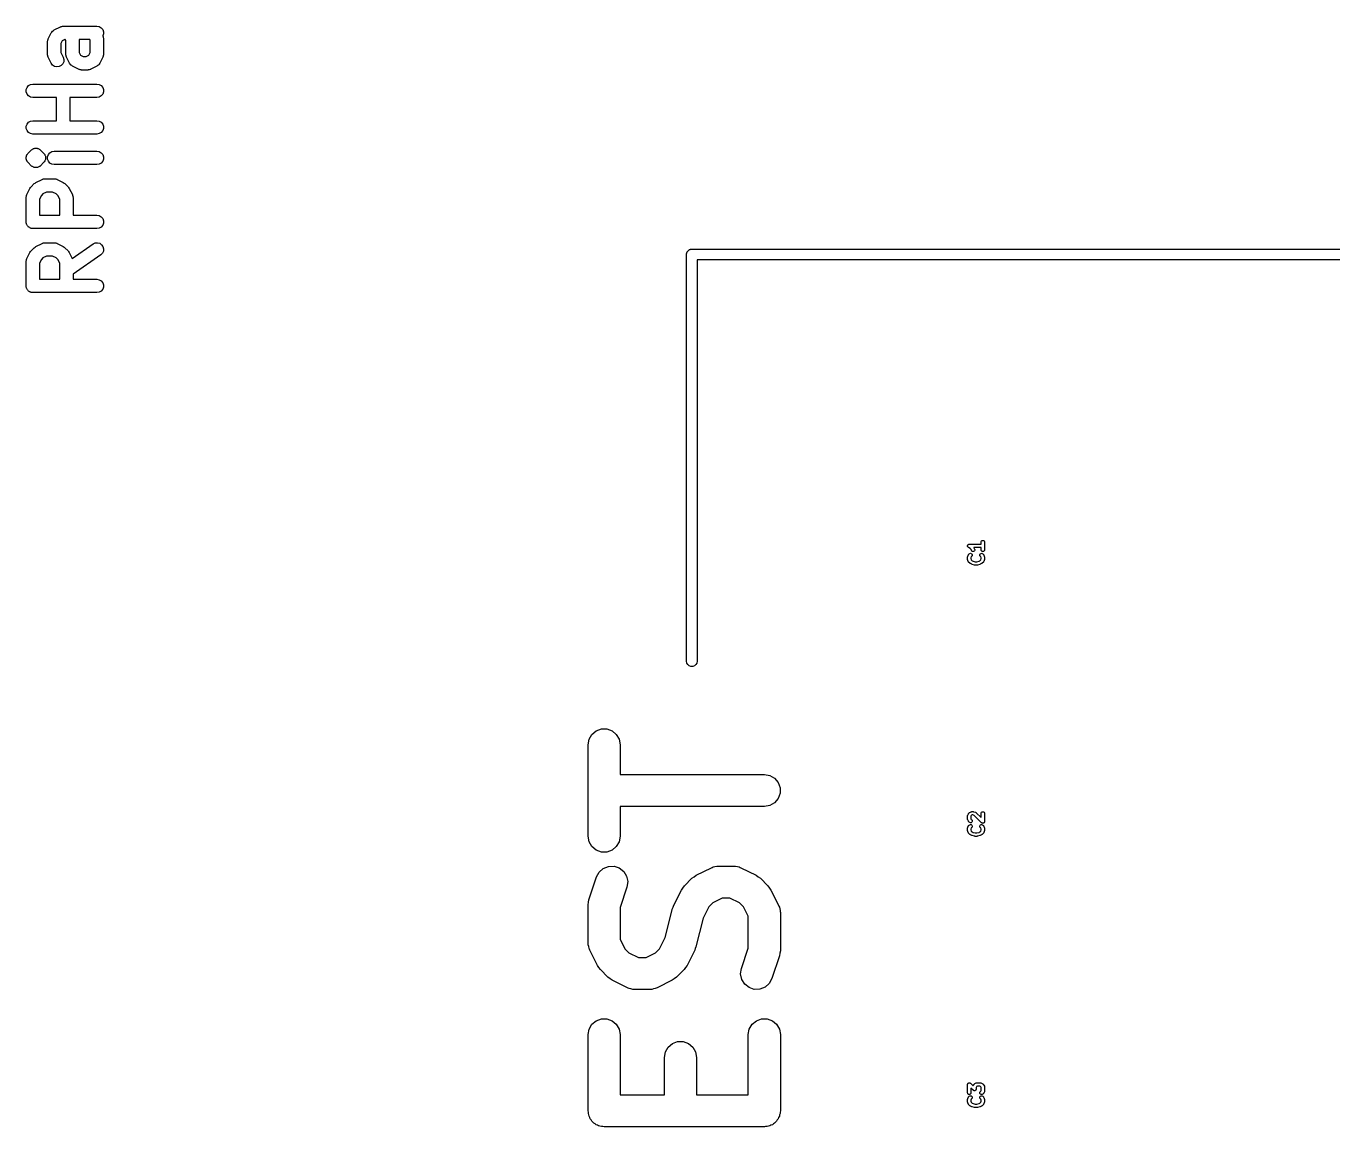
# Model space of a CAD drawing. Extents: x 93.8 to 153.2, y -121.7 to -73.6.
# Drawn here: x 96.64 to 108.87, y -110.41 to -100.1 of the extents above; entities that cross this region are included whole.
import ezdxf

# ---------------------------------------------------------------- set-up
doc = ezdxf.new("R2010")
doc.units = 0
doc.header["$MEASUREMENT"] = 0
doc.layers.add('BLACK', color=7, linetype='CONTINUOUS')

msp = doc.modelspace()

# ---------------------------------------------------------------- linework, layer by layer
at = {"layer": 'Black'}
for p, q in [((96.8435, -100.217), (96.8721, -100.16)), ((96.8721, -100.16), (96.8776, -100.153)), ((96.8776, -100.153), (96.8826, -100.145)), ((96.8826, -100.145), (96.884, -100.144)), ((96.884, -100.144), (96.885, -100.143)), ((96.885, -100.143), (96.8927, -100.138)), ((96.8927, -100.138), (96.9, -100.132)), ((96.9, -100.132), (96.9572, -100.104)), ((96.9572, -100.104), (96.9606, -100.103)), ((96.9606, -100.103), (96.9638, -100.101)), ((96.9638, -100.101), (96.971, -100.099)), ((96.971, -100.099), (96.978, -100.097)), ((96.978, -100.097), (96.9816, -100.098)), ((96.9816, -100.098), (96.9851, -100.097)), ((96.9851, -100.097), (97.2994, -100.097)), ((97.2994, -100.097), (97.3208, -100.101)), ((97.3208, -100.101), (97.3396, -100.112)), ((97.3396, -100.112), (97.3536, -100.128)), ((97.3536, -100.128), (97.361, -100.149)), ((97.361, -100.17), (97.3547, -100.187)), ((97.3547, -100.187), (97.3553, -100.189)), ((97.3553, -100.189), (97.3564, -100.192)), ((97.3564, -100.192), (97.3582, -100.195)), ((97.3582, -100.195), (97.3594, -100.202)), ((97.3594, -100.202), (97.3615, -100.209)), ((97.361, -100.149), (97.361, -100.17)), ((96.8369, -100.245), (96.8376, -100.242)), ((96.8369, -100.359), (96.8369, -100.245)), ((96.8373, -100.238), (96.8394, -100.231)), ((96.8376, -100.242), (96.8373, -100.238)), ((96.8394, -100.231), (96.8407, -100.224)), ((96.8407, -100.224), (96.8425, -100.221)), ((96.8425, -100.221), (96.8435, -100.217)), ((96.9746, -100.235), (96.9619, -100.26)), ((96.9619, -100.26), (96.9619, -100.345)), ((96.9999, -100.222), (96.9746, -100.235)), ((97.0037, -100.222), (96.9999, -100.222)), ((97.0084, -100.231), (97.0037, -100.222)), ((97.0084, -100.359), (97.0084, -100.231)), ((97.1334, -100.222), (97.1334, -100.345)), ((97.2322, -100.222), (97.1334, -100.222)), ((97.2369, -100.231), (97.2322, -100.222)), ((97.2369, -100.345), (97.2369, -100.231)), ((97.3615, -100.209), (97.3613, -100.213)), ((97.3613, -100.213), (97.3619, -100.217)), ((97.3619, -100.217), (97.3619, -100.359)), ((96.8376, -100.363), (96.8369, -100.359)), ((96.8373, -100.367), (96.8376, -100.363)), ((96.8394, -100.374), (96.8373, -100.367)), ((96.8407, -100.381), (96.8394, -100.374)), ((96.8425, -100.384), (96.8407, -100.381)), ((96.8435, -100.387), (96.8425, -100.384)), ((96.8721, -100.445), (96.8435, -100.387)), ((96.885, -100.462), (96.8721, -100.445)), ((96.9619, -100.345), (96.9839, -100.389)), ((96.9802, -100.451), (96.9652, -100.467)), ((96.9888, -100.431), (96.9802, -100.451)), ((96.9839, -100.389), (96.9901, -100.409)), ((96.9901, -100.409), (96.9888, -100.431)), ((97.009, -100.363), (97.0084, -100.359)), ((97.0088, -100.367), (97.009, -100.363)), ((97.0109, -100.374), (97.0088, -100.367)), ((97.0121, -100.381), (97.0109, -100.374)), ((97.0139, -100.384), (97.0121, -100.381)), ((97.015, -100.387), (97.0139, -100.384)), ((97.0435, -100.445), (97.015, -100.387)), ((97.049, -100.452), (97.0435, -100.445)), ((97.1334, -100.345), (97.146, -100.37)), ((97.146, -100.37), (97.1713, -100.383)), ((97.1713, -100.383), (97.199, -100.383)), ((97.199, -100.383), (97.2243, -100.37)), ((97.2243, -100.37), (97.2369, -100.345)), ((97.3268, -100.445), (97.3213, -100.452)), ((97.3553, -100.387), (97.3268, -100.445)), ((97.3564, -100.384), (97.3553, -100.387)), ((97.3582, -100.381), (97.3564, -100.384)), ((97.3594, -100.374), (97.3582, -100.381)), ((97.3615, -100.367), (97.3594, -100.374)), ((97.3619, -100.359), (97.3613, -100.363)), ((97.3613, -100.363), (97.3615, -100.367)), ((96.9031, -100.474), (96.885, -100.462)), ((96.9243, -100.479), (96.9031, -100.474)), ((96.9458, -100.476), (96.9243, -100.479)), ((96.9652, -100.467), (96.9458, -100.476)), ((97.054, -100.46), (97.049, -100.452)), ((97.0554, -100.461), (97.054, -100.46)), ((97.0565, -100.462), (97.0554, -100.461)), ((97.0641, -100.467), (97.0565, -100.462)), ((97.0715, -100.472), (97.0641, -100.467)), ((97.1286, -100.501), (97.0715, -100.472)), ((97.1321, -100.502), (97.1286, -100.501)), ((97.1352, -100.504), (97.1321, -100.502)), ((97.1424, -100.505), (97.1352, -100.504)), ((97.1494, -100.507), (97.1424, -100.505)), ((97.153, -100.507), (97.1494, -100.507)), ((97.1566, -100.508), (97.153, -100.507)), ((97.2137, -100.508), (97.1566, -100.508)), ((97.2173, -100.507), (97.2137, -100.508)), ((97.2209, -100.507), (97.2173, -100.507)), ((97.2279, -100.505), (97.2209, -100.507)), ((97.2351, -100.504), (97.2279, -100.505)), ((97.2382, -100.502), (97.2351, -100.504)), ((97.2417, -100.501), (97.2382, -100.502)), ((97.2988, -100.472), (97.2417, -100.501)), ((97.3062, -100.467), (97.2988, -100.472)), ((97.3138, -100.462), (97.3062, -100.467)), ((97.3149, -100.461), (97.3138, -100.462)), ((97.3162, -100.46), (97.3149, -100.461)), ((97.3213, -100.452), (97.3162, -100.46)), ((96.6379, -100.691), (96.6453, -100.671)), ((96.6379, -100.713), (96.6379, -100.691)), ((96.6453, -100.671), (96.6593, -100.654)), ((96.6593, -100.654), (96.6781, -100.644)), ((96.6781, -100.644), (96.6994, -100.64)), ((96.6994, -100.64), (97.2994, -100.64)), ((97.2994, -100.64), (97.3208, -100.644)), ((97.3208, -100.644), (97.3396, -100.654)), ((97.3396, -100.654), (97.3536, -100.671)), ((97.3536, -100.671), (97.361, -100.691)), ((97.361, -100.691), (97.361, -100.713)), ((96.6453, -100.734), (96.6379, -100.713)), ((96.6593, -100.75), (96.6453, -100.734)), ((96.6781, -100.761), (96.6593, -100.75)), ((96.6994, -100.765), (96.6781, -100.761)), ((96.9226, -100.765), (96.6994, -100.765)), ((96.9226, -100.983), (96.9226, -100.765)), ((97.2994, -100.765), (97.0476, -100.765)), ((97.0476, -100.765), (97.0476, -100.983)), ((97.3208, -100.761), (97.2994, -100.765)), ((97.3396, -100.75), (97.3208, -100.761)), ((97.3536, -100.734), (97.3396, -100.75)), ((97.361, -100.713), (97.3536, -100.734)), ((96.6379, -101.034), (96.6453, -101.014)), ((96.6379, -101.056), (96.6379, -101.034)), ((96.6453, -101.076), (96.6379, -101.056)), ((96.6453, -101.014), (96.6593, -100.997)), ((96.6593, -100.997), (96.6781, -100.986)), ((96.6781, -100.986), (96.6994, -100.983)), ((96.6994, -100.983), (96.9226, -100.983)), ((97.0476, -100.983), (97.2994, -100.983)), ((97.2994, -100.983), (97.3208, -100.986)), ((97.3208, -100.986), (97.3396, -100.997)), ((97.3396, -100.997), (97.3536, -101.014)), ((97.3536, -101.014), (97.361, -101.034)), ((97.361, -101.056), (97.3536, -101.076)), ((97.361, -101.034), (97.361, -101.056)), ((96.6593, -101.093), (96.6453, -101.076)), ((96.6781, -101.104), (96.6593, -101.093)), ((96.6994, -101.108), (96.6781, -101.104)), ((97.2994, -101.108), (96.6994, -101.108)), ((97.3208, -101.104), (97.2994, -101.108)), ((97.3396, -101.093), (97.3208, -101.104)), ((97.3536, -101.076), (97.3396, -101.093)), ((96.6414, -101.31), (96.6428, -101.304)), ((96.6428, -101.304), (96.6444, -101.302)), ((96.6444, -101.302), (96.6453, -101.3)), ((96.6453, -101.3), (96.6471, -101.297)), ((96.6471, -101.297), (96.6482, -101.295)), ((96.6482, -101.295), (96.6521, -101.291)), ((96.6521, -101.291), (96.6552, -101.287)), ((96.6552, -101.287), (96.6838, -101.258)), ((96.6838, -101.258), (96.6883, -101.255)), ((96.6883, -101.255), (96.6922, -101.251)), ((96.6922, -101.251), (96.6971, -101.249)), ((96.6971, -101.249), (96.7016, -101.246)), ((96.7016, -101.246), (96.7069, -101.244)), ((96.7069, -101.244), (96.7118, -101.242)), ((96.7118, -101.242), (96.7173, -101.241)), ((96.7173, -101.241), (96.7226, -101.24)), ((96.7226, -101.24), (96.728, -101.241)), ((96.728, -101.241), (96.7334, -101.24)), ((96.7334, -101.24), (96.7387, -101.241)), ((96.7387, -101.241), (96.7442, -101.242)), ((96.7442, -101.242), (96.7491, -101.244)), ((96.7491, -101.244), (96.7544, -101.246)), ((96.7544, -101.246), (96.7589, -101.249)), ((96.7589, -101.249), (96.7638, -101.251)), ((96.7638, -101.251), (96.7677, -101.255)), ((96.7677, -101.255), (96.7722, -101.258)), ((96.7722, -101.258), (96.8008, -101.287)), ((96.8008, -101.287), (96.8039, -101.291)), ((96.8039, -101.291), (96.8078, -101.295)), ((96.8078, -101.295), (96.8089, -101.297)), ((96.8089, -101.297), (96.8107, -101.3)), ((96.8107, -101.3), (96.8116, -101.302)), ((96.8116, -101.302), (96.8132, -101.304)), ((96.8132, -101.304), (96.8146, -101.31)), ((96.8379, -101.32), (96.8453, -101.3)), ((96.8453, -101.3), (96.8593, -101.283)), ((96.8593, -101.283), (96.8781, -101.272)), ((96.8781, -101.272), (96.8994, -101.268)), ((96.8994, -101.268), (97.2994, -101.268)), ((97.2994, -101.268), (97.3208, -101.272)), ((97.3208, -101.272), (97.3396, -101.283)), ((97.3396, -101.283), (97.3536, -101.3)), ((97.3536, -101.3), (97.361, -101.32)), ((96.6372, -101.325), (96.6379, -101.323)), ((96.6376, -101.331), (96.6372, -101.325)), ((96.6372, -101.336), (96.6376, -101.331)), ((96.6379, -101.339), (96.6372, -101.336)), ((96.6379, -101.32), (96.6388, -101.317)), ((96.6379, -101.323), (96.6379, -101.32)), ((96.6379, -101.342), (96.6379, -101.339)), ((96.6388, -101.344), (96.6379, -101.342)), ((96.6388, -101.317), (96.6391, -101.315)), ((96.6391, -101.347), (96.6388, -101.344)), ((96.6391, -101.315), (96.6414, -101.31)), ((96.6414, -101.352), (96.6391, -101.347)), ((96.6428, -101.357), (96.6414, -101.352)), ((96.6444, -101.36), (96.6428, -101.357)), ((96.6453, -101.362), (96.6444, -101.36)), ((96.6471, -101.364), (96.6453, -101.362)), ((96.6482, -101.367), (96.6471, -101.364)), ((96.6521, -101.371), (96.6482, -101.367)), ((96.6552, -101.375), (96.6521, -101.371)), ((96.6838, -101.404), (96.6552, -101.375)), ((96.6883, -101.407), (96.6838, -101.404)), ((96.6922, -101.411), (96.6883, -101.407)), ((96.6971, -101.413), (96.6922, -101.411)), ((96.7016, -101.416), (96.6971, -101.413)), ((96.7069, -101.417), (96.7016, -101.416)), ((96.7118, -101.42), (96.7069, -101.417)), ((96.7173, -101.42), (96.7118, -101.42)), ((96.7226, -101.422), (96.7173, -101.42)), ((96.728, -101.421), (96.7226, -101.422)), ((96.7334, -101.422), (96.728, -101.421)), ((96.7387, -101.42), (96.7334, -101.422)), ((96.7442, -101.42), (96.7387, -101.42)), ((96.7491, -101.417), (96.7442, -101.42)), ((96.7544, -101.416), (96.7491, -101.417)), ((96.7589, -101.413), (96.7544, -101.416)), ((96.7638, -101.411), (96.7589, -101.413)), ((96.7677, -101.407), (96.7638, -101.411)), ((96.7722, -101.404), (96.7677, -101.407)), ((96.8008, -101.375), (96.7722, -101.404)), ((96.8039, -101.371), (96.8008, -101.375)), ((96.8078, -101.367), (96.8039, -101.371)), ((96.8089, -101.364), (96.8078, -101.367)), ((96.8107, -101.362), (96.8089, -101.364)), ((96.8116, -101.36), (96.8107, -101.362)), ((96.8132, -101.357), (96.8116, -101.36)), ((96.8146, -101.352), (96.8132, -101.357)), ((96.8146, -101.31), (96.8169, -101.315)), ((96.8169, -101.347), (96.8146, -101.352)), ((96.8169, -101.315), (96.8172, -101.317)), ((96.8172, -101.344), (96.8169, -101.347)), ((96.8172, -101.317), (96.8181, -101.32)), ((96.8181, -101.342), (96.8172, -101.344)), ((96.8181, -101.32), (96.8181, -101.323)), ((96.8181, -101.323), (96.8188, -101.325)), ((96.8188, -101.336), (96.8181, -101.339)), ((96.8181, -101.339), (96.8181, -101.342)), ((96.8188, -101.325), (96.8184, -101.331)), ((96.8184, -101.331), (96.8188, -101.336)), ((96.8379, -101.342), (96.8379, -101.32)), ((96.8453, -101.362), (96.8379, -101.342)), ((96.8593, -101.379), (96.8453, -101.362)), ((96.8781, -101.39), (96.8593, -101.379)), ((96.8994, -101.393), (96.8781, -101.39)), ((97.2994, -101.393), (96.8994, -101.393)), ((97.3208, -101.39), (97.2994, -101.393)), ((97.3396, -101.379), (97.3208, -101.39)), ((97.3536, -101.362), (97.3396, -101.379)), ((97.361, -101.342), (97.3536, -101.362)), ((97.361, -101.32), (97.361, -101.342)), ((96.7286, -101.561), (96.7858, -101.532)), ((96.7858, -101.532), (96.7892, -101.531)), ((96.7892, -101.531), (96.7923, -101.529)), ((96.7923, -101.529), (96.7996, -101.528)), ((96.7996, -101.528), (96.8066, -101.526)), ((96.8066, -101.526), (96.8102, -101.526)), ((96.8102, -101.526), (96.8137, -101.526)), ((96.8137, -101.526), (96.8994, -101.526)), ((96.8994, -101.526), (96.903, -101.526)), ((96.903, -101.526), (96.9066, -101.526)), ((96.9066, -101.526), (96.9136, -101.528)), ((96.9136, -101.528), (96.9208, -101.529)), ((96.9208, -101.529), (96.9239, -101.531)), ((96.9239, -101.531), (96.9274, -101.532)), ((96.9274, -101.532), (96.9845, -101.561)), ((96.6425, -101.678), (96.6435, -101.674)), ((96.6435, -101.674), (96.6721, -101.617)), ((96.6721, -101.617), (96.6781, -101.609)), ((96.6781, -101.609), (96.6838, -101.601)), ((96.6838, -101.601), (96.7124, -101.572)), ((96.7124, -101.572), (96.7206, -101.567)), ((96.7206, -101.567), (96.7286, -101.561)), ((96.7936, -101.668), (96.7794, -101.682)), ((96.8285, -101.651), (96.7936, -101.668)), ((96.8847, -101.651), (96.8285, -101.651)), ((96.9196, -101.668), (96.8847, -101.651)), ((96.9338, -101.682), (96.9196, -101.668)), ((96.9845, -101.561), (96.9926, -101.567)), ((96.9926, -101.567), (97.0008, -101.572)), ((97.0008, -101.572), (97.0293, -101.601)), ((97.0293, -101.601), (97.0351, -101.609)), ((97.0351, -101.609), (97.041, -101.617)), ((97.041, -101.617), (97.0696, -101.674)), ((97.0696, -101.674), (97.0706, -101.678)), ((96.6369, -101.702), (96.6376, -101.699)), ((96.6369, -101.931), (96.6369, -101.702)), ((96.6373, -101.695), (96.6394, -101.688)), ((96.6376, -101.699), (96.6373, -101.695)), ((96.6394, -101.688), (96.6407, -101.681)), ((96.6407, -101.681), (96.6425, -101.678)), ((96.7794, -101.682), (96.7619, -101.717)), ((96.7619, -101.717), (96.7619, -101.868)), ((96.9512, -101.717), (96.9338, -101.682)), ((96.9512, -101.868), (96.9512, -101.717)), ((97.0706, -101.678), (97.0724, -101.681)), ((97.0724, -101.681), (97.0737, -101.688)), ((97.0737, -101.688), (97.0758, -101.695)), ((97.0758, -101.695), (97.0756, -101.699)), ((97.0756, -101.699), (97.0762, -101.702)), ((97.0762, -101.702), (97.0762, -101.868)), ((96.7619, -101.868), (96.9512, -101.868)), ((97.0762, -101.868), (97.2994, -101.868)), ((97.2994, -101.868), (97.3208, -101.872)), ((97.3208, -101.872), (97.3396, -101.883)), ((97.3396, -101.883), (97.3536, -101.9)), ((97.3536, -101.9), (97.361, -101.92)), ((97.361, -101.92), (97.361, -101.942)), ((96.6379, -101.936), (96.6369, -101.931)), ((96.6379, -101.942), (96.6379, -101.936)), ((96.6397, -101.947), (96.6379, -101.942)), ((96.6407, -101.952), (96.6397, -101.947)), ((96.6434, -101.957), (96.6407, -101.952)), ((96.6453, -101.962), (96.6434, -101.957)), ((96.6488, -101.966), (96.6453, -101.962)), ((96.6516, -101.971), (96.6488, -101.966)), ((96.6557, -101.975), (96.6516, -101.971)), ((96.6593, -101.979), (96.6557, -101.975)), ((96.664, -101.981), (96.6593, -101.979)), ((96.6682, -101.985), (96.664, -101.981)), ((96.6733, -101.987), (96.6682, -101.985)), ((96.6781, -101.99), (96.6733, -101.987)), ((96.6834, -101.991), (96.6781, -101.99)), ((96.6886, -101.992), (96.6834, -101.991)), ((96.694, -101.992), (96.6886, -101.992)), ((96.6994, -101.993), (96.694, -101.992)), ((97.2994, -101.993), (96.6994, -101.993)), ((97.3208, -101.99), (97.2994, -101.993)), ((97.3396, -101.979), (97.3208, -101.99)), ((97.3536, -101.962), (97.3396, -101.979)), ((97.361, -101.942), (97.3536, -101.962)), ((96.7206, -102.167), (96.7286, -102.161)), ((96.7286, -102.161), (96.7858, -102.132)), ((96.7858, -102.132), (96.7892, -102.131)), ((96.7892, -102.131), (96.7923, -102.129)), ((96.7923, -102.129), (96.7996, -102.128)), ((96.7996, -102.128), (96.8066, -102.126)), ((96.8066, -102.126), (96.8102, -102.126)), ((96.8102, -102.126), (96.8137, -102.126)), ((96.8137, -102.126), (96.8994, -102.126)), ((96.8994, -102.126), (96.903, -102.126)), ((96.903, -102.126), (96.9066, -102.126)), ((96.9066, -102.126), (96.9136, -102.128)), ((96.9136, -102.128), (96.9208, -102.129)), ((96.9208, -102.129), (96.9239, -102.131)), ((96.9239, -102.131), (96.9274, -102.132)), ((96.9274, -102.132), (96.9845, -102.161)), ((96.9845, -102.161), (96.9926, -102.167)), ((97.069, -102.273), (97.2636, -102.137)), ((97.2636, -102.137), (97.2833, -102.128)), ((97.2833, -102.128), (97.3049, -102.126)), ((97.3049, -102.126), (97.3259, -102.131)), ((97.3259, -102.131), (97.3436, -102.144)), ((97.3436, -102.144), (97.3561, -102.162)), ((97.3561, -102.162), (97.3617, -102.183)), ((96.6394, -102.288), (96.6407, -102.281)), ((96.6407, -102.281), (96.6425, -102.278)), ((96.6425, -102.278), (96.6435, -102.274)), ((96.6435, -102.274), (96.6721, -102.217)), ((96.6721, -102.217), (96.6781, -102.209)), ((96.6781, -102.209), (96.6838, -102.201)), ((96.6838, -102.201), (96.7124, -102.172)), ((96.7124, -102.172), (96.7206, -102.167)), ((96.7794, -102.282), (96.7619, -102.317)), ((96.7936, -102.268), (96.7794, -102.282)), ((96.8285, -102.251), (96.7936, -102.268)), ((96.8847, -102.251), (96.8285, -102.251)), ((96.9196, -102.268), (96.8847, -102.251)), ((96.9338, -102.282), (96.9196, -102.268)), ((96.9512, -102.317), (96.9338, -102.282)), ((96.9926, -102.167), (97.0008, -102.172)), ((97.0008, -102.172), (97.0293, -102.201)), ((97.0293, -102.201), (97.0351, -102.209)), ((97.0351, -102.209), (97.041, -102.217)), ((97.041, -102.217), (97.069, -102.273)), ((97.3353, -102.239), (97.0762, -102.421)), ((97.3506, -102.224), (97.3353, -102.239)), ((97.3598, -102.204), (97.3506, -102.224)), ((97.3617, -102.183), (97.3598, -102.204)), ((102.82, -102.235), (102.821, -102.231)), ((102.82, -106.045), (102.82, -102.235)), ((102.821, -102.226), (102.822, -102.222)), ((102.821, -102.231), (102.821, -102.226)), ((102.822, -102.222), (102.823, -102.218)), ((102.823, -102.218), (102.825, -102.214)), ((102.825, -102.214), (102.827, -102.21)), ((102.827, -102.21), (102.83, -102.207)), ((102.83, -102.207), (102.832, -102.203)), ((102.832, -102.203), (102.835, -102.2)), ((102.835, -102.2), (102.838, -102.197)), ((102.838, -102.197), (102.842, -102.195)), ((102.842, -102.195), (102.845, -102.192)), ((102.845, -102.192), (102.849, -102.19)), ((102.849, -102.19), (102.853, -102.188)), ((102.853, -102.188), (102.857, -102.187)), ((102.857, -102.187), (102.861, -102.186)), ((102.861, -102.186), (102.866, -102.186)), ((102.866, -102.186), (102.87, -102.185)), ((102.87, -102.185), (130.175, -102.185)), ((130.125, -102.285), (102.92, -102.285)), ((102.92, -102.285), (102.92, -106.045)), ((96.6369, -102.302), (96.6376, -102.299)), ((96.6369, -102.531), (96.6369, -102.302)), ((96.6373, -102.295), (96.6394, -102.288)), ((96.6376, -102.299), (96.6373, -102.295)), ((96.7619, -102.317), (96.7619, -102.468)), ((96.9512, -102.468), (96.9512, -102.317)), ((96.6379, -102.536), (96.6369, -102.531)), ((96.7619, -102.468), (96.9512, -102.468)), ((97.0762, -102.421), (97.0762, -102.468)), ((97.0762, -102.468), (97.2994, -102.468)), ((97.2994, -102.468), (97.3208, -102.472)), ((97.3208, -102.472), (97.3396, -102.483)), ((97.3396, -102.483), (97.3536, -102.5)), ((97.3536, -102.5), (97.361, -102.52)), ((97.361, -102.52), (97.361, -102.542)), ((96.6379, -102.542), (96.6379, -102.536)), ((96.6397, -102.547), (96.6379, -102.542)), ((96.6407, -102.552), (96.6397, -102.547)), ((96.6434, -102.557), (96.6407, -102.552)), ((96.6453, -102.562), (96.6434, -102.557)), ((96.6488, -102.566), (96.6453, -102.562)), ((96.6516, -102.571), (96.6488, -102.566)), ((96.6557, -102.575), (96.6516, -102.571)), ((96.6593, -102.579), (96.6557, -102.575)), ((96.664, -102.581), (96.6593, -102.579)), ((96.6682, -102.585), (96.664, -102.581)), ((96.6733, -102.587), (96.6682, -102.585)), ((96.6781, -102.59), (96.6733, -102.587)), ((96.6834, -102.591), (96.6781, -102.59)), ((96.6886, -102.592), (96.6834, -102.591)), ((96.694, -102.592), (96.6886, -102.592)), ((96.6994, -102.593), (96.694, -102.592)), ((97.2994, -102.593), (96.6994, -102.593)), ((97.3208, -102.59), (97.2994, -102.593)), ((97.3396, -102.579), (97.3208, -102.59)), ((97.3536, -102.562), (97.3396, -102.579)), ((97.361, -102.542), (97.3536, -102.562)), ((105.452, -104.961), (105.453, -104.959)), ((105.452, -104.963), (105.452, -104.961)), ((105.452, -104.964), (105.452, -104.963)), ((105.452, -104.966), (105.452, -104.964)), ((105.452, -104.964), (105.452, -104.964)), ((105.452, -104.968), (105.452, -104.966)), ((105.452, -104.969), (105.452, -104.968)), ((105.452, -104.97), (105.452, -104.969)), ((105.453, -104.972), (105.452, -104.97)), ((105.453, -104.959), (105.453, -104.958)), ((105.453, -104.958), (105.454, -104.958)), ((105.454, -104.973), (105.453, -104.972)), ((105.454, -104.958), (105.455, -104.956)), ((105.454, -104.974), (105.454, -104.973)), ((105.455, -104.975), (105.454, -104.974)), ((105.455, -104.956), (105.456, -104.955)), ((105.456, -104.976), (105.455, -104.975)), ((105.456, -104.955), (105.457, -104.954)), ((105.457, -104.978), (105.456, -104.976)), ((105.457, -104.953), (105.459, -104.952)), ((105.457, -104.954), (105.457, -104.953)), ((105.458, -104.978), (105.457, -104.978)), ((105.459, -104.979), (105.458, -104.978)), ((105.459, -104.952), (105.46, -104.951)), ((105.46, -104.951), (105.461, -104.951)), ((105.461, -104.951), (105.462, -104.951)), ((105.462, -104.951), (105.464, -104.95)), ((105.464, -104.95), (105.466, -104.95)), ((105.466, -104.95), (105.467, -104.95)), ((105.467, -104.95), (105.467, -104.95)), ((105.467, -104.95), (105.579, -104.95)), ((105.579, -104.929), (105.58, -104.924)), ((105.579, -104.95), (105.579, -104.929)), ((105.58, -104.924), (105.582, -104.919)), ((105.582, -104.919), (105.587, -104.915)), ((105.587, -104.915), (105.592, -104.914)), ((105.592, -104.914), (105.597, -104.914)), ((105.597, -104.914), (105.602, -104.915)), ((105.602, -104.915), (105.607, -104.919)), ((105.607, -104.919), (105.609, -104.924)), ((105.609, -104.924), (105.61, -104.929)), ((105.61, -104.929), (105.61, -105.002)), ((105.452, -105.069), (105.458, -105.051)), ((105.452, -105.072), (105.452, -105.069)), ((105.452, -105.074), (105.452, -105.072)), ((105.452, -105.086), (105.452, -105.074)), ((105.452, -105.089), (105.452, -105.086)), ((105.452, -105.091), (105.452, -105.089)), ((105.458, -105.11), (105.452, -105.091)), ((105.458, -105.051), (105.459, -105.05)), ((105.475, -104.99), (105.459, -104.979)), ((105.459, -105.05), (105.46, -105.048)), ((105.459, -105.05), (105.459, -105.05)), ((105.46, -105.048), (105.461, -105.046)), ((105.461, -105.046), (105.462, -105.046)), ((105.462, -105.045), (105.468, -105.039)), ((105.462, -105.046), (105.462, -105.045)), ((105.468, -105.039), (105.473, -105.036)), ((105.473, -105.036), (105.478, -105.034)), ((105.485, -104.999), (105.475, -104.99)), ((105.478, -105.034), (105.484, -105.035)), ((105.487, -105.065), (105.483, -105.077)), ((105.483, -105.077), (105.483, -105.084)), ((105.483, -105.084), (105.487, -105.096)), ((105.484, -105.035), (105.489, -105.037)), ((105.49, -105.009), (105.485, -104.999)), ((105.491, -105.061), (105.487, -105.065)), ((105.487, -105.096), (105.495, -105.104)), ((105.489, -105.037), (105.493, -105.041)), ((105.493, -105.013), (105.49, -105.009)), ((105.494, -105.057), (105.491, -105.061)), ((105.497, -105.016), (105.493, -105.013)), ((105.493, -105.041), (105.495, -105.046)), ((105.495, -105.052), (105.494, -105.057)), ((105.495, -105.046), (105.495, -105.052)), ((105.503, -105.018), (105.497, -105.016)), ((105.508, -105.017), (105.503, -105.018)), ((105.513, -105.015), (105.508, -105.017)), ((105.579, -104.981), (105.511, -104.981)), ((105.511, -104.981), (105.512, -104.983)), ((105.512, -104.983), (105.518, -104.995)), ((105.517, -105.011), (105.513, -105.015)), ((105.519, -105.005), (105.517, -105.011)), ((105.518, -104.995), (105.52, -105)), ((105.52, -105), (105.519, -105.005)), ((105.567, -105.046), (105.569, -105.041)), ((105.567, -105.052), (105.567, -105.046)), ((105.568, -105.057), (105.567, -105.052)), ((105.567, -105.104), (105.575, -105.096)), ((105.571, -105.061), (105.568, -105.057)), ((105.569, -105.041), (105.573, -105.037)), ((105.575, -105.065), (105.571, -105.061)), ((105.573, -105.037), (105.578, -105.035)), ((105.579, -105.077), (105.575, -105.065)), ((105.575, -105.096), (105.579, -105.084)), ((105.578, -105.035), (105.584, -105.034)), ((105.579, -105.002), (105.579, -104.981)), ((105.58, -105.007), (105.579, -105.002)), ((105.579, -105.084), (105.579, -105.077)), ((105.582, -105.012), (105.58, -105.007)), ((105.587, -105.016), (105.582, -105.012)), ((105.584, -105.034), (105.589, -105.036)), ((105.592, -105.017), (105.587, -105.016)), ((105.589, -105.036), (105.594, -105.039)), ((105.597, -105.017), (105.592, -105.017)), ((105.594, -105.039), (105.6, -105.045)), ((105.602, -105.016), (105.597, -105.017)), ((105.6, -105.045), (105.6, -105.046)), ((105.6, -105.046), (105.601, -105.046)), ((105.601, -105.046), (105.602, -105.048)), ((105.607, -105.012), (105.602, -105.016)), ((105.602, -105.048), (105.603, -105.05)), ((105.603, -105.05), (105.603, -105.05)), ((105.603, -105.05), (105.603, -105.051)), ((105.603, -105.051), (105.61, -105.069)), ((105.61, -105.091), (105.603, -105.11)), ((105.609, -105.007), (105.607, -105.012)), ((105.61, -105.002), (105.609, -105.007)), ((105.61, -105.069), (105.61, -105.072)), ((105.61, -105.072), (105.61, -105.074)), ((105.61, -105.074), (105.61, -105.086)), ((105.61, -105.086), (105.61, -105.089)), ((105.61, -105.089), (105.61, -105.091)), ((105.459, -105.11), (105.458, -105.11)), ((105.459, -105.111), (105.459, -105.11)), ((105.46, -105.113), (105.459, -105.111)), ((105.461, -105.114), (105.46, -105.113)), ((105.462, -105.115), (105.461, -105.114)), ((105.462, -105.116), (105.462, -105.115)), ((105.474, -105.128), (105.462, -105.116)), ((105.476, -105.129), (105.474, -105.128)), ((105.478, -105.131), (105.476, -105.129)), ((105.491, -105.137), (105.478, -105.131)), ((105.492, -105.137), (105.491, -105.137)), ((105.494, -105.138), (105.492, -105.137)), ((105.518, -105.144), (105.494, -105.138)), ((105.495, -105.104), (105.503, -105.108)), ((105.503, -105.108), (105.524, -105.113)), ((105.52, -105.144), (105.518, -105.144)), ((105.522, -105.145), (105.52, -105.144)), ((105.54, -105.145), (105.522, -105.145)), ((105.524, -105.113), (105.538, -105.113)), ((105.538, -105.113), (105.559, -105.108)), ((105.542, -105.144), (105.54, -105.145)), ((105.544, -105.144), (105.542, -105.144)), ((105.568, -105.138), (105.544, -105.144)), ((105.559, -105.108), (105.567, -105.104)), ((105.57, -105.137), (105.568, -105.138)), ((105.571, -105.137), (105.57, -105.137)), ((105.583, -105.131), (105.571, -105.137)), ((105.585, -105.129), (105.583, -105.131)), ((105.588, -105.128), (105.585, -105.129)), ((105.6, -105.116), (105.588, -105.128)), ((105.601, -105.114), (105.6, -105.115)), ((105.6, -105.115), (105.6, -105.116)), ((105.602, -105.113), (105.601, -105.114)), ((105.603, -105.111), (105.602, -105.113)), ((105.603, -105.11), (105.603, -105.11)), ((105.603, -105.11), (105.603, -105.111)), ((102.823, -106.062), (102.82, -106.045)), ((102.832, -106.077), (102.823, -106.062)), ((102.845, -106.088), (102.832, -106.077)), ((102.908, -106.077), (102.895, -106.088)), ((102.917, -106.062), (102.908, -106.077)), ((102.92, -106.045), (102.917, -106.062)), ((102.861, -106.094), (102.845, -106.088)), ((102.879, -106.094), (102.861, -106.094)), ((102.895, -106.088), (102.879, -106.094)), ((101.974, -106.697), (102.023, -106.679)), ((102.023, -106.679), (102.075, -106.679)), ((102.075, -106.679), (102.124, -106.697)), ((101.899, -106.827), (101.908, -106.776)), ((101.908, -106.776), (101.934, -106.731)), ((101.934, -106.731), (101.974, -106.697)), ((102.124, -106.697), (102.163, -106.731)), ((102.163, -106.731), (102.19, -106.776)), ((102.19, -106.776), (102.199, -106.827)), ((101.899, -107.684), (101.899, -106.827)), ((102.199, -106.827), (102.199, -107.106)), ((102.199, -107.106), (103.549, -107.106)), ((103.549, -107.106), (103.6, -107.115)), ((103.6, -107.115), (103.645, -107.141)), ((103.645, -107.141), (103.678, -107.181)), ((103.678, -107.181), (103.696, -107.23)), ((103.696, -107.282), (103.678, -107.331)), ((103.696, -107.23), (103.696, -107.282)), ((103.549, -107.406), (102.199, -107.406)), ((102.199, -107.406), (102.199, -107.684)), ((103.6, -107.397), (103.549, -107.406)), ((103.645, -107.371), (103.6, -107.397)), ((103.678, -107.331), (103.645, -107.371)), ((105.452, -107.49), (105.453, -107.488)), ((105.452, -107.492), (105.452, -107.49)), ((105.452, -107.493), (105.452, -107.492)), ((105.452, -107.524), (105.452, -107.493)), ((105.452, -107.493), (105.452, -107.493)), ((105.452, -107.525), (105.452, -107.524)), ((105.452, -107.527), (105.452, -107.525)), ((105.452, -107.525), (105.452, -107.525)), ((105.453, -107.529), (105.452, -107.527)), ((105.453, -107.486), (105.459, -107.474)), ((105.453, -107.487), (105.453, -107.486)), ((105.453, -107.488), (105.453, -107.487)), ((105.453, -107.53), (105.453, -107.529)), ((105.453, -107.531), (105.453, -107.53)), ((105.459, -107.543), (105.453, -107.531)), ((105.459, -107.474), (105.461, -107.472)), ((105.461, -107.545), (105.459, -107.543)), ((105.461, -107.472), (105.462, -107.47)), ((105.462, -107.547), (105.461, -107.545)), ((105.462, -107.47), (105.468, -107.464)), ((105.468, -107.553), (105.462, -107.547)), ((105.468, -107.464), (105.47, -107.463)), ((105.47, -107.463), (105.472, -107.461)), ((105.472, -107.461), (105.485, -107.455)), ((105.487, -107.491), (105.483, -107.497)), ((105.483, -107.497), (105.483, -107.52)), ((105.483, -107.52), (105.487, -107.526)), ((105.485, -107.455), (105.486, -107.454)), ((105.485, -107.455), (105.485, -107.455)), ((105.486, -107.454), (105.488, -107.454)), ((105.489, -107.488), (105.487, -107.491)), ((105.487, -107.526), (105.491, -107.531)), ((105.488, -107.454), (105.49, -107.453)), ((105.495, -107.485), (105.489, -107.488)), ((105.49, -107.453), (105.491, -107.453)), ((105.491, -107.453), (105.492, -107.453)), ((105.491, -107.531), (105.494, -107.535)), ((105.492, -107.453), (105.504, -107.453)), ((105.495, -107.546), (105.493, -107.551)), ((105.494, -107.535), (105.495, -107.54)), ((105.501, -107.485), (105.495, -107.485)), ((105.495, -107.54), (105.495, -107.546)), ((105.513, -107.489), (105.501, -107.485)), ((105.504, -107.453), (105.506, -107.454)), ((105.506, -107.454), (105.509, -107.454)), ((105.509, -107.454), (105.527, -107.46)), ((105.583, -107.559), (105.513, -107.489)), ((105.527, -107.46), (105.528, -107.461)), ((105.528, -107.461), (105.529, -107.461)), ((105.529, -107.461), (105.53, -107.462)), ((105.53, -107.462), (105.532, -107.463)), ((105.532, -107.463), (105.532, -107.464)), ((105.532, -107.464), (105.533, -107.464)), ((105.533, -107.464), (105.579, -107.51)), ((105.579, -107.469), (105.58, -107.464)), ((105.579, -107.51), (105.579, -107.469)), ((105.58, -107.464), (105.582, -107.459)), ((105.582, -107.459), (105.587, -107.455)), ((105.587, -107.455), (105.592, -107.454)), ((105.592, -107.454), (105.597, -107.454)), ((105.597, -107.454), (105.602, -107.455)), ((105.602, -107.455), (105.607, -107.459)), ((105.607, -107.459), (105.609, -107.464)), ((105.609, -107.464), (105.61, -107.469)), ((105.61, -107.469), (105.61, -107.548)), ((105.61, -107.548), (105.61, -107.55)), ((105.452, -107.609), (105.458, -107.591)), ((105.452, -107.612), (105.452, -107.609)), ((105.452, -107.614), (105.452, -107.612)), ((105.452, -107.626), (105.452, -107.614)), ((105.452, -107.629), (105.452, -107.626)), ((105.452, -107.631), (105.452, -107.629)), ((105.458, -107.65), (105.452, -107.631)), ((105.458, -107.591), (105.459, -107.59)), ((105.459, -107.65), (105.458, -107.65)), ((105.459, -107.59), (105.46, -107.588)), ((105.459, -107.59), (105.459, -107.59)), ((105.459, -107.651), (105.459, -107.65)), ((105.46, -107.653), (105.459, -107.651)), ((105.46, -107.588), (105.461, -107.586)), ((105.461, -107.654), (105.46, -107.653)), ((105.461, -107.586), (105.462, -107.586)), ((105.462, -107.655), (105.461, -107.654)), ((105.462, -107.585), (105.468, -107.579)), ((105.462, -107.586), (105.462, -107.585)), ((105.462, -107.656), (105.462, -107.655)), ((105.474, -107.668), (105.462, -107.656)), ((105.473, -107.556), (105.468, -107.553)), ((105.468, -107.579), (105.473, -107.576)), ((105.478, -107.558), (105.473, -107.556)), ((105.473, -107.576), (105.478, -107.574)), ((105.476, -107.669), (105.474, -107.668)), ((105.478, -107.671), (105.476, -107.669)), ((105.484, -107.557), (105.478, -107.558)), ((105.478, -107.574), (105.484, -107.575)), ((105.487, -107.605), (105.483, -107.617)), ((105.483, -107.617), (105.483, -107.624)), ((105.483, -107.624), (105.487, -107.636)), ((105.489, -107.555), (105.484, -107.557)), ((105.484, -107.575), (105.489, -107.577)), ((105.491, -107.601), (105.487, -107.605)), ((105.487, -107.636), (105.495, -107.644)), ((105.493, -107.551), (105.489, -107.555)), ((105.489, -107.577), (105.493, -107.581)), ((105.494, -107.597), (105.491, -107.601)), ((105.493, -107.581), (105.495, -107.586)), ((105.495, -107.592), (105.494, -107.597)), ((105.495, -107.586), (105.495, -107.592)), ((105.495, -107.644), (105.503, -107.648)), ((105.503, -107.648), (105.524, -107.653)), ((105.524, -107.653), (105.538, -107.653)), ((105.538, -107.653), (105.559, -107.648)), ((105.559, -107.648), (105.567, -107.644)), ((105.567, -107.586), (105.569, -107.581)), ((105.567, -107.592), (105.567, -107.586)), ((105.568, -107.597), (105.567, -107.592)), ((105.567, -107.644), (105.575, -107.636)), ((105.571, -107.601), (105.568, -107.597)), ((105.569, -107.581), (105.573, -107.577)), ((105.575, -107.605), (105.571, -107.601)), ((105.573, -107.577), (105.578, -107.575)), ((105.579, -107.617), (105.575, -107.605)), ((105.575, -107.636), (105.579, -107.624)), ((105.578, -107.575), (105.584, -107.574)), ((105.579, -107.624), (105.579, -107.617)), ((105.585, -107.56), (105.583, -107.559)), ((105.585, -107.669), (105.583, -107.671)), ((105.584, -107.574), (105.589, -107.576)), ((105.587, -107.562), (105.585, -107.56)), ((105.588, -107.668), (105.585, -107.669)), ((105.588, -107.562), (105.587, -107.562)), ((105.587, -107.562), (105.587, -107.562)), ((105.59, -107.563), (105.588, -107.562)), ((105.6, -107.656), (105.588, -107.668)), ((105.589, -107.576), (105.594, -107.579)), ((105.592, -107.563), (105.59, -107.563)), ((105.593, -107.564), (105.592, -107.563)), ((105.592, -107.563), (105.592, -107.563)), ((105.595, -107.563), (105.593, -107.564)), ((105.594, -107.579), (105.6, -107.585)), ((105.597, -107.563), (105.595, -107.563)), ((105.598, -107.563), (105.597, -107.563)), ((105.599, -107.563), (105.598, -107.563)), ((105.6, -107.562), (105.599, -107.563)), ((105.602, -107.562), (105.6, -107.562)), ((105.6, -107.585), (105.6, -107.586)), ((105.6, -107.586), (105.601, -107.586)), ((105.601, -107.654), (105.6, -107.655)), ((105.6, -107.655), (105.6, -107.656)), ((105.601, -107.586), (105.602, -107.588)), ((105.602, -107.653), (105.601, -107.654)), ((105.603, -107.561), (105.602, -107.562)), ((105.602, -107.588), (105.603, -107.59)), ((105.603, -107.651), (105.602, -107.653)), ((105.604, -107.561), (105.603, -107.561)), ((105.603, -107.59), (105.603, -107.59)), ((105.603, -107.59), (105.603, -107.591)), ((105.603, -107.591), (105.61, -107.609)), ((105.61, -107.631), (105.603, -107.65)), ((105.603, -107.65), (105.603, -107.65)), ((105.603, -107.65), (105.603, -107.651)), ((105.605, -107.559), (105.604, -107.561)), ((105.607, -107.558), (105.605, -107.559)), ((105.608, -107.555), (105.607, -107.557)), ((105.607, -107.557), (105.607, -107.557)), ((105.607, -107.557), (105.607, -107.558)), ((105.609, -107.553), (105.608, -107.555)), ((105.61, -107.552), (105.609, -107.553)), ((105.609, -107.553), (105.609, -107.553)), ((105.61, -107.55), (105.61, -107.552)), ((105.61, -107.609), (105.61, -107.612)), ((105.61, -107.612), (105.61, -107.614)), ((105.61, -107.614), (105.61, -107.626)), ((105.61, -107.626), (105.61, -107.629)), ((105.61, -107.629), (105.61, -107.631)), ((101.908, -107.736), (101.899, -107.684)), ((101.934, -107.781), (101.908, -107.736)), ((101.974, -107.814), (101.934, -107.781)), ((102.163, -107.781), (102.124, -107.814)), ((102.19, -107.736), (102.163, -107.781)), ((102.199, -107.684), (102.19, -107.736)), ((105.491, -107.677), (105.478, -107.671)), ((105.492, -107.677), (105.491, -107.677)), ((105.494, -107.678), (105.492, -107.677)), ((105.518, -107.684), (105.494, -107.678)), ((105.52, -107.684), (105.518, -107.684)), ((105.522, -107.685), (105.52, -107.684)), ((105.54, -107.685), (105.522, -107.685)), ((105.542, -107.684), (105.54, -107.685)), ((105.544, -107.684), (105.542, -107.684)), ((105.568, -107.678), (105.544, -107.684)), ((105.57, -107.677), (105.568, -107.678)), ((105.571, -107.677), (105.57, -107.677)), ((105.583, -107.671), (105.571, -107.677)), ((102.023, -107.832), (101.974, -107.814)), ((102.075, -107.832), (102.023, -107.832)), ((102.124, -107.814), (102.075, -107.832)), ((101.978, -108.065), (102.003, -108.02)), ((102.003, -108.02), (102.041, -107.985)), ((102.041, -107.985), (102.09, -107.966)), ((102.09, -107.966), (102.142, -107.964)), ((102.142, -107.964), (102.191, -107.981)), ((102.191, -107.981), (102.232, -108.013)), ((102.232, -108.013), (102.259, -108.058)), ((102.91, -108.05), (103.053, -107.979)), ((103.053, -107.979), (103.061, -107.976)), ((103.061, -107.976), (103.069, -107.972)), ((103.069, -107.972), (103.086, -107.969)), ((103.086, -107.969), (103.103, -107.964)), ((103.103, -107.964), (103.111, -107.964)), ((103.111, -107.964), (103.12, -107.963)), ((103.12, -107.963), (103.263, -107.963)), ((103.263, -107.963), (103.271, -107.964)), ((103.271, -107.964), (103.28, -107.964)), ((103.28, -107.964), (103.297, -107.969)), ((103.297, -107.969), (103.314, -107.972)), ((103.314, -107.972), (103.322, -107.976)), ((103.322, -107.976), (103.33, -107.979)), ((103.33, -107.979), (103.473, -108.05)), ((101.906, -108.28), (101.978, -108.065)), ((102.262, -108.16), (102.199, -108.351)), ((102.259, -108.058), (102.27, -108.109)), ((102.27, -108.109), (102.262, -108.16)), ((102.786, -108.169), (102.8, -108.15)), ((102.8, -108.15), (102.871, -108.078)), ((102.871, -108.078), (102.891, -108.064)), ((102.891, -108.064), (102.91, -108.05)), ((103.473, -108.05), (103.492, -108.064)), ((103.492, -108.064), (103.512, -108.078)), ((103.512, -108.078), (103.583, -108.15)), ((103.583, -108.15), (103.597, -108.169)), ((101.903, -108.303), (101.906, -108.28)), ((102.7, -108.331), (102.772, -108.189)), ((102.772, -108.189), (102.786, -108.169)), ((103.155, -108.263), (103.066, -108.308)), ((103.227, -108.263), (103.155, -108.263)), ((103.317, -108.308), (103.227, -108.263)), ((103.597, -108.169), (103.611, -108.189)), ((103.611, -108.189), (103.683, -108.331)), ((101.899, -108.327), (101.903, -108.303)), ((101.899, -108.684), (101.899, -108.327)), ((102.199, -108.351), (102.199, -108.649)), ((102.621, -108.632), (102.689, -108.362)), ((102.689, -108.362), (102.695, -108.347)), ((102.695, -108.347), (102.7, -108.331)), ((103.029, -108.345), (102.976, -108.451)), ((103.066, -108.308), (103.029, -108.345)), ((103.354, -108.345), (103.317, -108.308)), ((103.399, -108.434), (103.354, -108.345)), ((103.683, -108.331), (103.685, -108.34)), ((103.685, -108.34), (103.69, -108.347)), ((103.69, -108.347), (103.693, -108.365)), ((103.693, -108.365), (103.698, -108.381)), ((103.698, -108.381), (103.697, -108.39)), ((103.697, -108.39), (103.699, -108.399)), ((103.699, -108.399), (103.699, -108.756)), ((102.976, -108.451), (102.908, -108.721)), ((103.399, -108.731), (103.399, -108.434)), ((102.199, -108.649), (102.243, -108.738)), ((102.568, -108.738), (102.621, -108.632)), ((101.9, -108.693), (101.899, -108.684)), ((101.9, -108.701), (101.9, -108.693)), ((101.905, -108.718), (101.9, -108.701)), ((101.908, -108.736), (101.905, -108.718)), ((101.912, -108.743), (101.908, -108.736)), ((101.914, -108.751), (101.912, -108.743)), ((101.986, -108.894), (101.914, -108.751)), ((102.243, -108.738), (102.28, -108.775)), ((102.531, -108.775), (102.568, -108.738)), ((102.897, -108.751), (102.826, -108.894)), ((102.902, -108.736), (102.897, -108.751)), ((102.908, -108.721), (102.902, -108.736)), ((103.335, -108.923), (103.399, -108.731)), ((103.699, -108.756), (103.694, -108.779)), ((102, -108.914), (101.986, -108.894)), ((102.28, -108.775), (102.37, -108.82)), ((102.37, -108.82), (102.442, -108.82)), ((102.442, -108.82), (102.531, -108.775)), ((102.826, -108.894), (102.811, -108.914)), ((103.691, -108.803), (103.619, -109.017)), ((103.694, -108.779), (103.691, -108.803)), ((102.014, -108.933), (102, -108.914)), ((102.085, -109.005), (102.014, -108.933)), ((102.105, -109.018), (102.085, -109.005)), ((102.726, -109.005), (102.706, -109.018)), ((102.797, -108.933), (102.726, -109.005)), ((102.811, -108.914), (102.797, -108.933)), ((103.327, -108.974), (103.335, -108.923)), ((103.338, -109.025), (103.327, -108.974)), ((102.124, -109.033), (102.105, -109.018)), ((102.267, -109.104), (102.124, -109.033)), ((102.275, -109.107), (102.267, -109.104)), ((102.283, -109.111), (102.275, -109.107)), ((102.3, -109.114), (102.283, -109.111)), ((102.317, -109.119), (102.3, -109.114)), ((102.326, -109.118), (102.317, -109.119)), ((102.334, -109.12), (102.326, -109.118)), ((102.477, -109.12), (102.334, -109.12)), ((102.486, -109.118), (102.477, -109.12)), ((102.494, -109.119), (102.486, -109.118)), ((102.511, -109.114), (102.494, -109.119)), ((102.528, -109.111), (102.511, -109.114)), ((102.536, -109.107), (102.528, -109.111)), ((102.544, -109.104), (102.536, -109.107)), ((102.687, -109.033), (102.544, -109.104)), ((102.706, -109.018), (102.687, -109.033)), ((103.365, -109.07), (103.338, -109.025)), ((103.406, -109.102), (103.365, -109.07)), ((103.455, -109.118), (103.406, -109.102)), ((103.507, -109.117), (103.455, -109.118)), ((103.556, -109.098), (103.507, -109.117)), ((103.595, -109.063), (103.556, -109.098)), ((103.619, -109.017), (103.595, -109.063)), ((101.899, -109.541), (101.908, -109.49)), ((101.908, -109.49), (101.934, -109.445)), ((101.934, -109.445), (101.974, -109.412)), ((101.974, -109.412), (102.023, -109.394)), ((102.023, -109.394), (102.075, -109.394)), ((102.075, -109.394), (102.124, -109.412)), ((102.124, -109.412), (102.163, -109.445)), ((102.163, -109.445), (102.19, -109.49)), ((102.19, -109.49), (102.199, -109.541)), ((103.399, -109.541), (103.408, -109.49)), ((103.408, -109.49), (103.434, -109.445)), ((103.434, -109.445), (103.474, -109.412)), ((103.474, -109.412), (103.523, -109.394)), ((103.523, -109.394), (103.575, -109.394)), ((103.575, -109.394), (103.624, -109.412)), ((103.624, -109.412), (103.663, -109.445)), ((103.663, -109.445), (103.69, -109.49)), ((103.69, -109.49), (103.699, -109.541)), ((101.899, -110.256), (101.899, -109.541)), ((102.199, -109.541), (102.199, -110.106)), ((102.648, -109.659), (102.688, -109.626)), ((102.688, -109.626), (102.737, -109.608)), ((102.737, -109.608), (102.789, -109.608)), ((102.789, -109.608), (102.838, -109.626)), ((102.838, -109.626), (102.878, -109.659)), ((103.399, -110.106), (103.399, -109.541)), ((103.699, -109.541), (103.699, -110.256)), ((102.613, -109.756), (102.622, -109.704)), ((102.622, -109.704), (102.648, -109.659)), ((102.878, -109.659), (102.904, -109.704)), ((102.904, -109.704), (102.913, -109.756)), ((102.613, -110.106), (102.613, -109.756)), ((102.913, -109.756), (102.913, -110.106)), ((105.459, -109.996), (105.46, -109.995)), ((105.46, -109.995), (105.461, -109.995)), ((105.461, -109.995), (105.462, -109.994)), ((105.462, -109.994), (105.464, -109.994)), ((105.464, -109.994), (105.465, -109.994)), ((105.465, -109.994), (105.466, -109.994)), ((105.466, -109.994), (105.468, -109.993)), ((105.468, -109.993), (105.469, -109.994)), ((105.469, -109.994), (105.47, -109.994)), ((105.47, -109.994), (105.472, -109.994)), ((105.472, -109.994), (105.473, -109.994)), ((105.473, -109.994), (105.474, -109.995)), ((105.474, -109.995), (105.475, -109.995)), ((105.475, -109.995), (105.477, -109.996)), ((105.521, -110.001), (105.533, -109.995)), ((105.533, -109.995), (105.534, -109.995)), ((105.534, -109.995), (105.535, -109.994)), ((105.535, -109.994), (105.536, -109.994)), ((105.536, -109.994), (105.538, -109.993)), ((105.538, -109.993), (105.539, -109.993)), ((105.539, -109.993), (105.54, -109.993)), ((105.54, -109.993), (105.57, -109.993)), ((105.57, -109.993), (105.571, -109.993)), ((105.571, -109.993), (105.572, -109.993)), ((105.572, -109.993), (105.574, -109.994)), ((105.574, -109.994), (105.576, -109.994)), ((105.576, -109.994), (105.576, -109.995)), ((105.576, -109.995), (105.577, -109.995)), ((105.577, -109.995), (105.589, -110.001)), ((102.199, -110.106), (102.613, -110.106)), ((102.913, -110.106), (103.399, -110.106)), ((105.452, -110.005), (105.453, -110.004)), ((105.452, -110.006), (105.452, -110.005)), ((105.452, -110.008), (105.452, -110.006)), ((105.452, -110.009), (105.452, -110.008)), ((105.452, -110.088), (105.452, -110.009)), ((105.453, -110.093), (105.452, -110.088)), ((105.453, -110.002), (105.454, -110.001)), ((105.453, -110.004), (105.453, -110.002)), ((105.455, -110.098), (105.453, -110.093)), ((105.454, -110.001), (105.455, -110)), ((105.455, -109.999), (105.456, -109.998)), ((105.455, -110), (105.455, -109.999)), ((105.46, -110.102), (105.455, -110.098)), ((105.456, -109.998), (105.458, -109.997)), ((105.458, -109.997), (105.459, -109.996)), ((105.465, -110.103), (105.46, -110.102)), ((105.47, -110.103), (105.465, -110.103)), ((105.468, -110.119), (105.473, -110.116)), ((105.475, -110.102), (105.47, -110.103)), ((105.473, -110.116), (105.478, -110.114)), ((105.48, -110.098), (105.475, -110.102)), ((105.477, -109.996), (105.478, -109.997)), ((105.478, -109.997), (105.505, -110.021)), ((105.478, -110.114), (105.484, -110.115)), ((105.482, -110.093), (105.48, -110.098)), ((105.483, -110.088), (105.482, -110.093)), ((105.505, -110.063), (105.483, -110.044)), ((105.483, -110.044), (105.483, -110.088)), ((105.484, -110.115), (105.489, -110.117)), ((105.489, -110.117), (105.493, -110.121)), ((105.505, -110.021), (105.508, -110.014)), ((105.507, -110.064), (105.505, -110.063)), ((105.508, -110.065), (105.507, -110.064)), ((105.508, -110.014), (105.509, -110.012)), ((105.509, -110.066), (105.508, -110.065)), ((105.509, -110.012), (105.511, -110.01)), ((105.51, -110.066), (105.509, -110.066)), ((105.512, -110.067), (105.51, -110.066)), ((105.511, -110.01), (105.517, -110.004)), ((105.513, -110.067), (105.512, -110.067)), ((105.514, -110.067), (105.513, -110.067)), ((105.516, -110.067), (105.514, -110.067)), ((105.517, -110.067), (105.516, -110.067)), ((105.517, -110.004), (105.519, -110.003)), ((105.519, -110.067), (105.517, -110.067)), ((105.519, -110.003), (105.521, -110.001)), ((105.52, -110.067), (105.519, -110.067)), ((105.521, -110.067), (105.52, -110.067)), ((105.522, -110.066), (105.521, -110.067)), ((105.524, -110.065), (105.522, -110.066)), ((105.525, -110.065), (105.524, -110.065)), ((105.526, -110.064), (105.525, -110.065)), ((105.527, -110.063), (105.526, -110.064)), ((105.528, -110.062), (105.527, -110.063)), ((105.529, -110.061), (105.528, -110.062)), ((105.53, -110.058), (105.529, -110.06)), ((105.529, -110.06), (105.529, -110.061)), ((105.531, -110.057), (105.53, -110.058)), ((105.532, -110.052), (105.531, -110.053)), ((105.531, -110.053), (105.531, -110.055)), ((105.531, -110.055), (105.531, -110.056)), ((105.531, -110.056), (105.531, -110.057)), ((105.535, -110.031), (105.532, -110.037)), ((105.532, -110.037), (105.532, -110.052)), ((105.537, -110.028), (105.535, -110.031)), ((105.544, -110.025), (105.537, -110.028)), ((105.567, -110.025), (105.544, -110.025)), ((105.573, -110.028), (105.567, -110.025)), ((105.567, -110.086), (105.568, -110.081)), ((105.567, -110.092), (105.567, -110.086)), ((105.569, -110.097), (105.567, -110.092)), ((105.568, -110.081), (105.571, -110.077)), ((105.573, -110.101), (105.569, -110.097)), ((105.569, -110.121), (105.573, -110.117)), ((105.571, -110.077), (105.575, -110.072)), ((105.575, -110.031), (105.573, -110.028)), ((105.578, -110.103), (105.573, -110.101)), ((105.573, -110.117), (105.578, -110.115)), ((105.579, -110.037), (105.575, -110.031)), ((105.575, -110.072), (105.579, -110.066)), ((105.584, -110.104), (105.578, -110.103)), ((105.578, -110.115), (105.584, -110.114)), ((105.579, -110.066), (105.579, -110.037)), ((105.589, -110.102), (105.584, -110.104)), ((105.584, -110.114), (105.589, -110.116)), ((105.589, -110.001), (105.592, -110.003)), ((105.594, -110.099), (105.589, -110.102)), ((105.589, -110.116), (105.594, -110.119)), ((105.592, -110.003), (105.594, -110.004)), ((105.594, -110.004), (105.6, -110.01)), ((105.6, -110.093), (105.594, -110.099)), ((105.6, -110.01), (105.601, -110.012)), ((105.601, -110.091), (105.6, -110.093)), ((105.601, -110.012), (105.603, -110.014)), ((105.603, -110.089), (105.601, -110.091)), ((105.603, -110.014), (105.609, -110.026)), ((105.609, -110.077), (105.603, -110.089)), ((105.609, -110.026), (105.609, -110.027)), ((105.609, -110.027), (105.609, -110.028)), ((105.609, -110.028), (105.61, -110.03)), ((105.61, -110.073), (105.609, -110.075)), ((105.609, -110.075), (105.609, -110.076)), ((105.609, -110.076), (105.609, -110.077)), ((105.61, -110.03), (105.61, -110.032)), ((105.61, -110.032), (105.61, -110.033)), ((105.61, -110.033), (105.61, -110.033)), ((105.61, -110.033), (105.61, -110.07)), ((105.61, -110.07), (105.61, -110.071)), ((105.61, -110.071), (105.61, -110.072)), ((105.61, -110.072), (105.61, -110.073)), ((105.452, -110.149), (105.458, -110.131)), ((105.452, -110.152), (105.452, -110.149)), ((105.452, -110.154), (105.452, -110.152)), ((105.452, -110.166), (105.452, -110.154)), ((105.452, -110.169), (105.452, -110.166)), ((105.452, -110.171), (105.452, -110.169)), ((105.458, -110.19), (105.452, -110.171)), ((105.458, -110.131), (105.459, -110.13)), ((105.459, -110.19), (105.458, -110.19)), ((105.459, -110.13), (105.46, -110.128)), ((105.459, -110.13), (105.459, -110.13)), ((105.459, -110.191), (105.459, -110.19)), ((105.46, -110.193), (105.459, -110.191)), ((105.46, -110.128), (105.461, -110.126)), ((105.461, -110.194), (105.46, -110.193)), ((105.461, -110.126), (105.462, -110.126)), ((105.462, -110.195), (105.461, -110.194)), ((105.462, -110.125), (105.468, -110.119)), ((105.462, -110.126), (105.462, -110.125)), ((105.462, -110.196), (105.462, -110.195)), ((105.474, -110.208), (105.462, -110.196)), ((105.476, -110.209), (105.474, -110.208)), ((105.478, -110.211), (105.476, -110.209)), ((105.491, -110.217), (105.478, -110.211)), ((105.487, -110.145), (105.483, -110.157)), ((105.483, -110.157), (105.483, -110.164)), ((105.483, -110.164), (105.487, -110.176)), ((105.491, -110.141), (105.487, -110.145)), ((105.487, -110.176), (105.495, -110.184)), ((105.494, -110.137), (105.491, -110.141)), ((105.492, -110.217), (105.491, -110.217)), ((105.494, -110.218), (105.492, -110.217)), ((105.493, -110.121), (105.495, -110.126)), ((105.495, -110.132), (105.494, -110.137)), ((105.518, -110.224), (105.494, -110.218)), ((105.495, -110.126), (105.495, -110.132)), ((105.495, -110.184), (105.503, -110.188)), ((105.503, -110.188), (105.524, -110.193)), ((105.52, -110.224), (105.518, -110.224)), ((105.522, -110.225), (105.52, -110.224)), ((105.54, -110.225), (105.522, -110.225)), ((105.524, -110.193), (105.538, -110.193)), ((105.538, -110.193), (105.559, -110.188)), ((105.542, -110.224), (105.54, -110.225)), ((105.544, -110.224), (105.542, -110.224)), ((105.568, -110.218), (105.544, -110.224)), ((105.559, -110.188), (105.567, -110.184)), ((105.567, -110.126), (105.569, -110.121)), ((105.567, -110.132), (105.567, -110.126)), ((105.568, -110.137), (105.567, -110.132)), ((105.567, -110.184), (105.575, -110.176)), ((105.571, -110.141), (105.568, -110.137)), ((105.57, -110.217), (105.568, -110.218)), ((105.571, -110.217), (105.57, -110.217)), ((105.575, -110.145), (105.571, -110.141)), ((105.583, -110.211), (105.571, -110.217)), ((105.579, -110.157), (105.575, -110.145)), ((105.575, -110.176), (105.579, -110.164)), ((105.579, -110.164), (105.579, -110.157)), ((105.585, -110.209), (105.583, -110.211)), ((105.588, -110.208), (105.585, -110.209)), ((105.6, -110.196), (105.588, -110.208)), ((105.594, -110.119), (105.6, -110.125)), ((105.6, -110.125), (105.6, -110.126)), ((105.6, -110.126), (105.601, -110.126)), ((105.601, -110.194), (105.6, -110.195)), ((105.6, -110.195), (105.6, -110.196)), ((105.601, -110.126), (105.602, -110.128)), ((105.602, -110.193), (105.601, -110.194)), ((105.602, -110.128), (105.603, -110.13)), ((105.603, -110.191), (105.602, -110.193)), ((105.603, -110.13), (105.603, -110.13)), ((105.603, -110.13), (105.603, -110.131)), ((105.603, -110.131), (105.61, -110.149)), ((105.61, -110.171), (105.603, -110.19)), ((105.603, -110.19), (105.603, -110.19)), ((105.603, -110.19), (105.603, -110.191)), ((105.61, -110.149), (105.61, -110.152)), ((105.61, -110.152), (105.61, -110.154)), ((105.61, -110.154), (105.61, -110.166)), ((105.61, -110.166), (105.61, -110.169)), ((105.61, -110.169), (105.61, -110.171)), ((101.901, -110.269), (101.899, -110.256)), ((101.901, -110.282), (101.901, -110.269)), ((101.905, -110.294), (101.901, -110.282)), ((101.908, -110.307), (101.905, -110.294)), ((101.914, -110.318), (101.908, -110.307)), ((101.919, -110.331), (101.914, -110.318)), ((101.927, -110.341), (101.919, -110.331)), ((101.934, -110.352), (101.927, -110.341)), ((101.944, -110.361), (101.934, -110.352)), ((101.952, -110.371), (101.944, -110.361)), ((103.653, -110.361), (103.645, -110.371)), ((103.663, -110.352), (103.653, -110.361)), ((103.67, -110.341), (103.663, -110.352)), ((103.678, -110.331), (103.67, -110.341)), ((103.683, -110.318), (103.678, -110.331)), ((103.69, -110.307), (103.683, -110.318)), ((103.692, -110.294), (103.69, -110.307)), ((103.696, -110.282), (103.692, -110.294)), ((103.699, -110.256), (103.696, -110.269)), ((103.696, -110.269), (103.696, -110.282)), ((101.964, -110.377), (101.952, -110.371)), ((101.974, -110.386), (101.964, -110.377)), ((101.986, -110.39), (101.974, -110.386)), ((101.997, -110.397), (101.986, -110.39)), ((102.01, -110.399), (101.997, -110.397)), ((102.023, -110.403), (102.01, -110.399)), ((102.036, -110.403), (102.023, -110.403)), ((102.049, -110.406), (102.036, -110.403)), ((103.549, -110.406), (102.049, -110.406)), ((103.561, -110.403), (103.549, -110.406)), ((103.575, -110.403), (103.561, -110.403)), ((103.587, -110.399), (103.575, -110.403)), ((103.6, -110.397), (103.587, -110.399)), ((103.611, -110.39), (103.6, -110.397)), ((103.624, -110.386), (103.611, -110.39)), ((103.634, -110.377), (103.624, -110.386)), ((103.645, -110.371), (103.634, -110.377))]:
    msp.add_line(p, q, dxfattribs=at)

doc.saveas('drawing.dxf')
